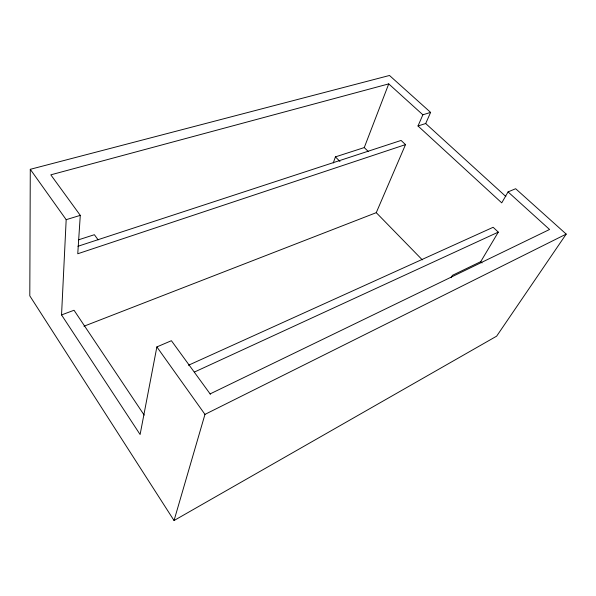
<?xml version="1.0" encoding="UTF-8"?>
<svg xmlns="http://www.w3.org/2000/svg" width="596" height="596" viewBox="0 0 596 596"><rect width="100%" height="100%" fill="white"/><g stroke="black" fill="none" stroke-linecap="round" stroke-linejoin="round"><path stroke-width="0.89" d="M30.284 169.316L29.8 295.854L174.047 520.524L496.647 336.159L566.2 234.094L515.644 188.716L508.06 191.912L501.743 202.864L418.005 125.98L422.869 114.79L430.617 112.398L389.486 75.476L30.284 169.316L66.178 219.671L61.544 314.926L140.105 434.499L156.875 346.917L171.41 340.711L210.395 394.276M422.869 114.79L388.734 83.887L50.809 174.837L80.281 215.365L77.756 253.762L405.511 144.612L401.093 140.44L77.927 246.282M174.047 520.524L204.964 414.391L566.2 234.094M333.253 162.999L335.429 156.882L364.26 147.57L388.734 83.887M83.976 326.221L376.262 212.668L405.511 144.612M418.005 125.98L425.693 123.528L430.617 112.398M451.06 277.721L452.409 275.345L480.741 261.651L498.286 232.127L493.153 227.285L188.433 365.259M210.097 393.911L549.564 229.482L508.06 191.912M194.385 372.068L498.286 232.127M61.544 314.926L74.038 310.255L144.187 415.107M78.575 239.808L94.377 234.705L98.139 239.883M66.178 219.671L80.281 215.365M425.693 123.528L505.848 196.501M364.26 147.57L368.246 151.473M480.741 261.651L482.067 262.948M335.429 156.882L339.958 161.471M376.262 212.668L422.303 259.856M156.875 346.917L204.964 414.391"/></g></svg>
